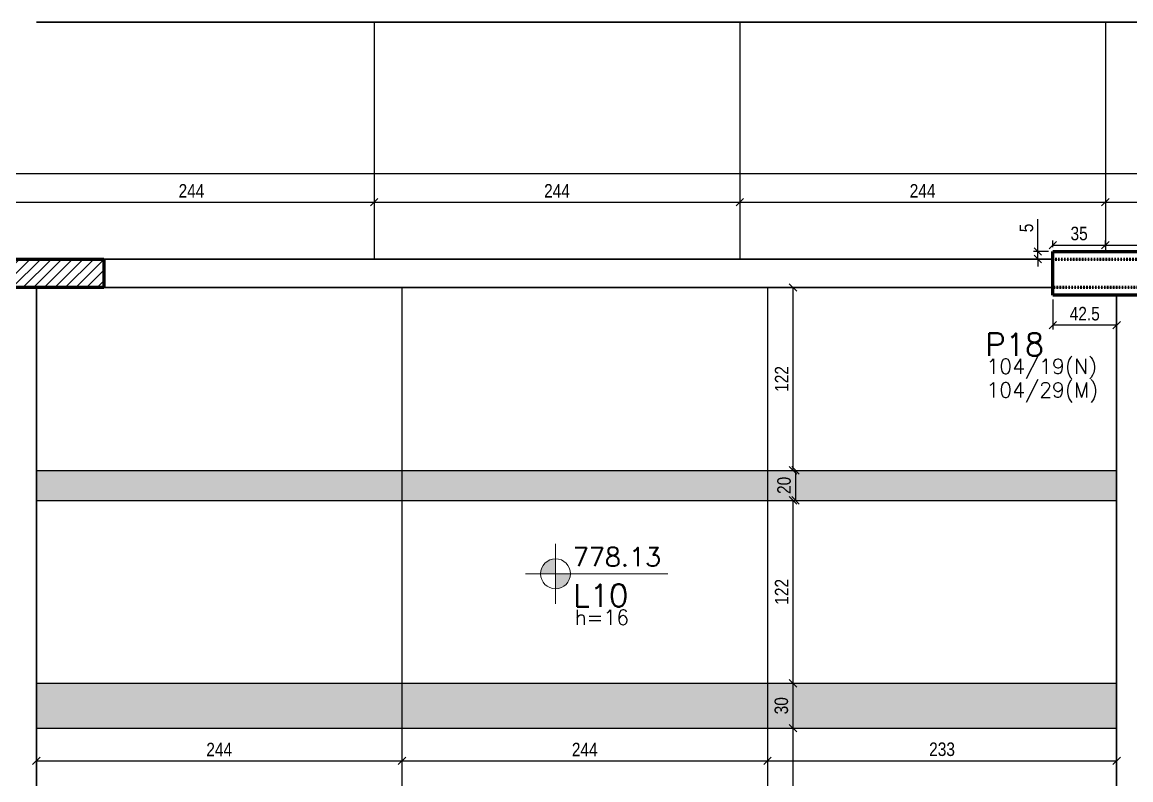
# Model space of a CAD drawing. Extents: x 8513 to 14085, y 7177 to 10799.
# Drawn here: x 11387 to 12127, y 8503 to 9009 of the extents above; entities that cross this region are included whole.
import ezdxf

# ---------------------------------------------------------------- set-up
doc = ezdxf.new("R2010")
doc.units = 0
doc.linetypes.add('FA_Tracejado_Pilar', pattern=[0.2, 0.1, -0.1])
doc.layers.add('COTA', color=241, linetype='Continuous')
doc.layers.add('Painéis', color=200, linetype='Continuous')
for name, color, linetype, lineweight in [('EST-LAJE-TEXT', 7, 'Continuous', 9), ('EST-PILAR', 7, 'Continuous', 9), ('EST-PILAR-CUT', 7, 'Continuous', 60), ('EST-PILAR-TEXT', 7, 'Continuous', 9), ('EST-VIGA', 7, 'Continuous', 30), ('Hachura', 253, 'Continuous', 9)]:
    doc.layers.add(name, color=color, linetype=linetype, lineweight=lineweight)
doc.styles.add('COTA TECNICA-50', font='techl___.ttf', dxfattribs={"height": 9})
doc.styles.add('RomanS_IV50', font='romans_IV50.ttf', dxfattribs={"height": 11.25})
doc.styles.add('RomanS_IV50_B', font='', dxfattribs={"height": 18.75})
doc.styles.add('RomanS_IV50_B_1', font='', dxfattribs={"height": 22.5})
doc.styles.get('RomanS_IV50_B').set_extended_font_data('RomanS_IV50', bold=True)
doc.styles.get('RomanS_IV50_B_1').set_extended_font_data('RomanS_IV50', bold=True)
doc.dimstyles.new('PAINEL', dxfattribs={"dimtxt": 9, "dimasz": 5, "dimexe": 3, "dimexo": 3, "dimgap": 3, "dimtad": 1, "dimdec": 1, "dimzin": 12, "dimdsep": 46, "dimtxsty": 'COTA TECNICA-50', "dimblk": 'OBLIQUE', "dimcen": 0, "dimclrd": 4, "dimclre": 4, "dimclrt": 1, "dimadec": 1, "dimazin": 3, "dimtfac": 1, "dimtdec": 1, "dimtmove": 0, "dimatfit": 3, "dimldrblk": 'OBLIQUE', "dimfxl": 1, "dimtolj": 1, "dimtzin": 12, "dimarcsym": 0})

# ---------------------------------------------------------------- blocks, each defined once
blk = doc.blocks.new('FA_Floor_TAG_SURVEY_R01 - NIV_TIT_H_TXT1__TXT2-2303193-2º PAVIMENTO')
at = {"layer": 'EST-LAJE-TEXT'}
h = blk.add_hatch(color=256, dxfattribs=at)
edge = h.paths.add_edge_path(flags=0)
edge.add_line((-0.28, 0.405), (-0.48, 0.405))
edge.add_arc((-0.28, 0.405), 0.2, 90, 180, ccw=False)
edge.add_line((-0.28, 0.605), (-0.28, 0.405))
h = blk.add_hatch(color=256, dxfattribs=at)
edge = h.paths.add_edge_path(flags=0)
edge.add_line((-0.28, 0.405), (-0.08, 0.405))
edge.add_arc((-0.28, 0.405), 0.2, -90, 0, ccw=False)
edge.add_line((-0.28, 0.205), (-0.28, 0.405))
for p, q in [((-0.28, 0.005), (-0.28, 0.805)), ((-0.28, 0.405), (-0.68, 0.405)), ((-0.28, 0.405), (1.22, 0.405))]:
    blk.add_line(p, q, dxfattribs=at)
blk.add_circle((-0.28, 0.405), 0.2, dxfattribs=at)
blk = doc.blocks.new('_Oblique')
at = {"color": 0, "linetype": 'ByBlock', "lineweight": -2}
blk.add_line((-0.5, -0.5), (0.5, 0.5), dxfattribs=at)
blk = doc.blocks.new('*D43')
at = {"layer": 'COTA', "color": 4, "lineweight": -2, "transparency": 16777216}
for p, q in [((11377.67, 8904.6), (11377.67, 8885.51)), ((11621.67, 8904.6), (11621.67, 8885.51)), ((11377.67, 8888.51), (11621.67, 8888.51))]:
    blk.add_line(p, q, dxfattribs=at)
at = {"layer": 'Defpoints', "color": 0, "transparency": 16777216}
for p in [(11377.67, 8907.6), (11621.67, 8907.6), (11621.67, 8888.51)]:
    blk.add_point(p, dxfattribs=at)
at = {"layer": 'COTA', "color": 4, "lineweight": -2, "transparency": 16777216, "xscale": 5, "yscale": 5, "zscale": 5, "rotation": 180}
blk.add_blockref('_Oblique', (11377.67, 8888.51), dxfattribs=at)
at = {"layer": 'COTA', "color": 4, "lineweight": -2, "transparency": 16777216, "xscale": 5, "yscale": 5, "zscale": 5}
blk.add_blockref('_Oblique', (11621.67, 8888.51), dxfattribs=at)
at = {"layer": 'COTA', "color": 1, "transparency": 16777216, "insert": (11499.67, 8896.08), "char_height": 9, "attachment_point": 5, "style": 'COTA TECNICA-50'}
blk.add_mtext('\\A1;244', dxfattribs=at)
blk = doc.blocks.new('*D44')
at = {"layer": 'COTA', "color": 4, "lineweight": -2, "transparency": 16777216}
for p, q in [((11621.67, 8904.6), (11621.67, 8885.51)), ((11865.67, 8904.6), (11865.67, 8885.51)), ((11621.67, 8888.51), (11865.67, 8888.51))]:
    blk.add_line(p, q, dxfattribs=at)
at = {"layer": 'Defpoints', "color": 0, "transparency": 16777216}
for p in [(11621.67, 8907.6), (11865.67, 8907.6), (11865.67, 8888.51)]:
    blk.add_point(p, dxfattribs=at)
at = {"layer": 'COTA', "color": 4, "lineweight": -2, "transparency": 16777216, "xscale": 5, "yscale": 5, "zscale": 5, "rotation": 180}
blk.add_blockref('_Oblique', (11621.67, 8888.51), dxfattribs=at)
at = {"layer": 'COTA', "color": 4, "lineweight": -2, "transparency": 16777216, "xscale": 5, "yscale": 5, "zscale": 5}
blk.add_blockref('_Oblique', (11865.67, 8888.51), dxfattribs=at)
at = {"layer": 'COTA', "color": 1, "transparency": 16777216, "insert": (11743.67, 8896.08), "char_height": 9, "attachment_point": 5, "style": 'COTA TECNICA-50'}
blk.add_mtext('\\A1;244', dxfattribs=at)
blk = doc.blocks.new('*D45')
at = {"layer": 'COTA', "color": 4, "lineweight": -2, "transparency": 16777216}
for p, q in [((11865.67, 8904.6), (11865.67, 8885.51)), ((12109.67, 8904.6), (12109.67, 8885.51)), ((11865.67, 8888.51), (12109.67, 8888.51))]:
    blk.add_line(p, q, dxfattribs=at)
at = {"layer": 'Defpoints', "color": 0, "transparency": 16777216}
for p in [(11865.67, 8907.6), (12109.67, 8907.6), (12109.67, 8888.51)]:
    blk.add_point(p, dxfattribs=at)
at = {"layer": 'COTA', "color": 4, "lineweight": -2, "transparency": 16777216, "xscale": 5, "yscale": 5, "zscale": 5, "rotation": 180}
blk.add_blockref('_Oblique', (11865.67, 8888.51), dxfattribs=at)
at = {"layer": 'COTA', "color": 4, "lineweight": -2, "transparency": 16777216, "xscale": 5, "yscale": 5, "zscale": 5}
blk.add_blockref('_Oblique', (12109.67, 8888.51), dxfattribs=at)
at = {"layer": 'COTA', "color": 1, "transparency": 16777216, "insert": (11987.67, 8896.08), "char_height": 9, "attachment_point": 5, "style": 'COTA TECNICA-50'}
blk.add_mtext('\\A1;244', dxfattribs=at)
blk = doc.blocks.new('*D46')
at = {"layer": 'COTA', "color": 4, "lineweight": -2, "transparency": 16777216}
for p, q in [((12109.67, 8904.6), (12109.67, 8885.51)), ((12317.17, 8904.6), (12317.17, 8885.51)), ((12109.67, 8888.51), (12317.17, 8888.51))]:
    blk.add_line(p, q, dxfattribs=at)
at = {"layer": 'Defpoints', "color": 0, "transparency": 16777216}
for p in [(12109.67, 8907.6), (12317.17, 8907.6), (12317.17, 8888.51)]:
    blk.add_point(p, dxfattribs=at)
at = {"layer": 'COTA', "color": 4, "lineweight": -2, "transparency": 16777216, "xscale": 5, "yscale": 5, "zscale": 5, "rotation": 180}
blk.add_blockref('_Oblique', (12109.67, 8888.51), dxfattribs=at)
at = {"layer": 'COTA', "color": 4, "lineweight": -2, "transparency": 16777216, "xscale": 5, "yscale": 5, "zscale": 5}
blk.add_blockref('_Oblique', (12317.17, 8888.51), dxfattribs=at)
at = {"layer": 'COTA', "color": 1, "transparency": 16777216, "insert": (12213.42, 8896.11), "char_height": 9, "attachment_point": 5, "style": 'COTA TECNICA-50'}
blk.add_mtext('\\A1;207.5', dxfattribs=at)
blk = doc.blocks.new('*D47')
at = {"layer": 'COTA', "color": 4, "lineweight": -2, "transparency": 16777216}
for p, q in [((12074.67, 8858.6), (12074.67, 8862.88)), ((12074.67, 8859.88), (12109.67, 8859.88)), ((12109.67, 8858.6), (12109.67, 8862.88))]:
    blk.add_line(p, q, dxfattribs=at)
at = {"layer": 'Defpoints', "color": 0, "transparency": 16777216}
for p in [(12109.67, 8859.88), (12074.67, 8855.6), (12109.67, 8855.6)]:
    blk.add_point(p, dxfattribs=at)
at = {"layer": 'COTA', "color": 4, "lineweight": -2, "transparency": 16777216, "xscale": 5, "yscale": 5, "zscale": 5, "rotation": 180}
blk.add_blockref('_Oblique', (12074.67, 8859.88), dxfattribs=at)
at = {"layer": 'COTA', "color": 4, "lineweight": -2, "transparency": 16777216, "xscale": 5, "yscale": 5, "zscale": 5}
blk.add_blockref('_Oblique', (12109.67, 8859.88), dxfattribs=at)
at = {"layer": 'COTA', "color": 1, "transparency": 16777216, "insert": (12092.17, 8867.58), "char_height": 9, "attachment_point": 5, "style": 'COTA TECNICA-50'}
blk.add_mtext('\\A1;35', dxfattribs=at)
blk = doc.blocks.new('*D48')
at = {"layer": 'COTA', "color": 4, "lineweight": -2, "transparency": 16777216}
for p, q in [((12109.67, 8858.6), (12109.67, 8862.88)), ((12109.67, 8859.88), (12178.67, 8859.88)), ((12178.67, 8858.6), (12178.67, 8862.88))]:
    blk.add_line(p, q, dxfattribs=at)
at = {"layer": 'Defpoints', "color": 0, "transparency": 16777216}
for p in [(12178.67, 8859.88), (12109.67, 8855.6), (12178.67, 8855.6)]:
    blk.add_point(p, dxfattribs=at)
at = {"layer": 'COTA', "color": 4, "lineweight": -2, "transparency": 16777216, "xscale": 5, "yscale": 5, "zscale": 5, "rotation": 180}
blk.add_blockref('_Oblique', (12109.67, 8859.88), dxfattribs=at)
at = {"layer": 'COTA', "color": 4, "lineweight": -2, "transparency": 16777216, "xscale": 5, "yscale": 5, "zscale": 5}
blk.add_blockref('_Oblique', (12178.67, 8859.88), dxfattribs=at)
at = {"layer": 'COTA', "color": 1, "transparency": 16777216, "insert": (12144.17, 8867.5), "char_height": 9, "attachment_point": 5, "style": 'COTA TECNICA-50'}
blk.add_mtext('\\A1;69', dxfattribs=at)
blk = doc.blocks.new('*D49')
at = {"layer": 'COTA', "color": 4, "lineweight": -2, "transparency": 16777216}
for p, q in [((12064.64, 8855.6), (12064.64, 8877.09)), ((12071.67, 8855.6), (12061.64, 8855.6)), ((12071.67, 8850.6), (12061.64, 8850.6)), ((12064.64, 8850.6), (12064.64, 8855.6)), ((12064.64, 8850.6), (12064.64, 8845.6))]:
    blk.add_line(p, q, dxfattribs=at)
at = {"layer": 'Defpoints', "color": 0, "transparency": 16777216}
for p in [(12064.64, 8855.6), (12074.67, 8855.6), (12074.67, 8850.6)]:
    blk.add_point(p, dxfattribs=at)
at = {"layer": 'COTA', "color": 4, "lineweight": -2, "transparency": 16777216, "xscale": 5, "yscale": 5, "zscale": 5}
for p, rotation in [((12064.64, 8855.6), 270), ((12064.64, 8850.6), 90)]:
    blk.add_blockref('_Oblique', p, dxfattribs=dict(at, rotation=rotation))
at = {"layer": 'COTA', "color": 1, "transparency": 16777216, "insert": (12057.04, 8871.35), "char_height": 9, "attachment_point": 5, "rotation": 90, "style": 'COTA TECNICA-50'}
blk.add_mtext('\\A1;5', dxfattribs=at)
blk = doc.blocks.new('*D147')
at = {"layer": 'COTA', "color": 4, "lineweight": -2, "transparency": 16777216}
for p, q in [((11887.17, 8831.6), (11904.14, 8831.6)), ((11901.14, 8831.6), (11901.14, 8709.6)), ((11887.17, 8709.6), (11904.14, 8709.6))]:
    blk.add_line(p, q, dxfattribs=at)
at = {"layer": 'Defpoints', "color": 0, "transparency": 16777216}
for p in [(11884.17, 8831.6), (11884.17, 8709.6), (11901.14, 8709.6)]:
    blk.add_point(p, dxfattribs=at)
at = {"layer": 'COTA', "color": 4, "lineweight": -2, "transparency": 16777216, "xscale": 5, "yscale": 5, "zscale": 5}
for p, rotation in [((11901.14, 8831.6), 90), ((11901.14, 8709.6), 270)]:
    blk.add_blockref('_Oblique', p, dxfattribs=dict(at, rotation=rotation))
at = {"layer": 'COTA', "color": 1, "transparency": 16777216, "insert": (11893.59, 8770.6), "char_height": 9, "attachment_point": 5, "rotation": 90, "style": 'COTA TECNICA-50'}
blk.add_mtext('\\A1;122', dxfattribs=at)
blk = doc.blocks.new('*D148')
at = {"layer": 'COTA', "color": 4, "lineweight": -2, "transparency": 16777216}
for p, q in [((11888.86, 8709.6), (11905.83, 8709.6)), ((11902.83, 8709.6), (11902.83, 8689.6)), ((11887.17, 8689.6), (11905.83, 8689.6))]:
    blk.add_line(p, q, dxfattribs=at)
at = {"layer": 'Defpoints', "color": 0, "transparency": 16777216}
for p in [(11885.86, 8709.6), (11884.17, 8689.6), (11902.83, 8689.6)]:
    blk.add_point(p, dxfattribs=at)
at = {"layer": 'COTA', "color": 4, "lineweight": -2, "transparency": 16777216, "xscale": 5, "yscale": 5, "zscale": 5}
for p, rotation in [((11902.83, 8709.6), 90), ((11902.83, 8689.6), 270)]:
    blk.add_blockref('_Oblique', p, dxfattribs=dict(at, rotation=rotation))
at = {"layer": 'COTA', "color": 1, "transparency": 16777216, "insert": (11895.23, 8699.6), "char_height": 9, "attachment_point": 5, "rotation": 90, "style": 'COTA TECNICA-50'}
blk.add_mtext('\\A1;20', dxfattribs=at)
blk = doc.blocks.new('*D149')
at = {"layer": 'COTA', "color": 4, "lineweight": -2, "transparency": 16777216}
for p, q in [((11887.17, 8689.6), (11904.14, 8689.6)), ((11901.14, 8689.6), (11901.14, 8567.6)), ((11887.17, 8567.6), (11904.14, 8567.6))]:
    blk.add_line(p, q, dxfattribs=at)
at = {"layer": 'Defpoints', "color": 0, "transparency": 16777216}
for p in [(11884.17, 8689.6), (11884.17, 8567.6), (11901.14, 8567.6)]:
    blk.add_point(p, dxfattribs=at)
at = {"layer": 'COTA', "color": 4, "lineweight": -2, "transparency": 16777216, "xscale": 5, "yscale": 5, "zscale": 5}
for p, rotation in [((11901.14, 8689.6), 90), ((11901.14, 8567.6), 270)]:
    blk.add_blockref('_Oblique', p, dxfattribs=dict(at, rotation=rotation))
at = {"layer": 'COTA', "color": 1, "transparency": 16777216, "insert": (11893.59, 8628.6), "char_height": 9, "attachment_point": 5, "rotation": 90, "style": 'COTA TECNICA-50'}
blk.add_mtext('\\A1;122', dxfattribs=at)
blk = doc.blocks.new('*D150')
at = {"layer": 'COTA', "color": 4, "lineweight": -2, "transparency": 16777216}
for p, q in [((11887.17, 8567.6), (11904.14, 8567.6)), ((11901.14, 8567.6), (11901.14, 8537.6)), ((11887.17, 8537.6), (11904.14, 8537.6))]:
    blk.add_line(p, q, dxfattribs=at)
at = {"layer": 'Defpoints', "color": 0, "transparency": 16777216}
for p in [(11884.17, 8567.6), (11884.17, 8537.6), (11901.14, 8537.6)]:
    blk.add_point(p, dxfattribs=at)
at = {"layer": 'COTA', "color": 4, "lineweight": -2, "transparency": 16777216, "xscale": 5, "yscale": 5, "zscale": 5}
for p, rotation in [((11901.14, 8567.6), 90), ((11901.14, 8537.6), 270)]:
    blk.add_blockref('_Oblique', p, dxfattribs=dict(at, rotation=rotation))
at = {"layer": 'COTA', "color": 1, "transparency": 16777216, "insert": (11893.44, 8552.6), "char_height": 9, "attachment_point": 5, "rotation": 90, "style": 'COTA TECNICA-50'}
blk.add_mtext('\\A1;30', dxfattribs=at)
blk = doc.blocks.new('*D151')
at = {"layer": 'COTA', "color": 4, "lineweight": -2, "transparency": 16777216}
for p, q in [((11887.17, 8537.6), (11904.14, 8537.6)), ((11901.14, 8537.6), (11901.14, 8415.6)), ((11889.14, 8415.6), (11904.14, 8415.6))]:
    blk.add_line(p, q, dxfattribs=at)
at = {"layer": 'Defpoints', "color": 0, "transparency": 16777216}
for p in [(11884.17, 8537.6), (11886.14, 8415.6), (11901.14, 8415.6)]:
    blk.add_point(p, dxfattribs=at)
at = {"layer": 'COTA', "color": 4, "lineweight": -2, "transparency": 16777216, "xscale": 5, "yscale": 5, "zscale": 5}
for p, rotation in [((11901.14, 8537.6), 90), ((11901.14, 8415.6), 270)]:
    blk.add_blockref('_Oblique', p, dxfattribs=dict(at, rotation=rotation))
at = {"layer": 'COTA', "color": 1, "transparency": 16777216, "insert": (11893.59, 8476.6), "char_height": 9, "attachment_point": 5, "rotation": 90, "style": 'COTA TECNICA-50'}
blk.add_mtext('\\A1;122', dxfattribs=at)
blk = doc.blocks.new('*D155')
at = {"layer": 'COTA', "color": 4, "lineweight": -2, "transparency": 16777216}
for p, q in [((11887.17, 8831.6), (11904.14, 8831.6)), ((11901.14, 8831.6), (11901.14, 8709.6)), ((11887.17, 8709.6), (11904.14, 8709.6))]:
    blk.add_line(p, q, dxfattribs=at)
at = {"layer": 'Defpoints', "color": 0, "transparency": 16777216}
for p in [(11884.17, 8831.6), (11884.17, 8709.6), (11901.14, 8709.6)]:
    blk.add_point(p, dxfattribs=at)
at = {"layer": 'COTA', "color": 4, "lineweight": -2, "transparency": 16777216, "xscale": 5, "yscale": 5, "zscale": 5}
for p, rotation in [((11901.14, 8831.6), 90), ((11901.14, 8709.6), 270)]:
    blk.add_blockref('_Oblique', p, dxfattribs=dict(at, rotation=rotation))
at = {"layer": 'COTA', "color": 1, "transparency": 16777216, "insert": (11893.59, 8770.6), "char_height": 9, "attachment_point": 5, "rotation": 90, "style": 'COTA TECNICA-50'}
blk.add_mtext('\\A1;122', dxfattribs=at)
blk = doc.blocks.new('*D156')
at = {"layer": 'COTA', "color": 4, "lineweight": -2, "transparency": 16777216}
for p, q in [((11888.86, 8709.6), (11905.83, 8709.6)), ((11902.83, 8709.6), (11902.83, 8689.6)), ((11887.17, 8689.6), (11905.83, 8689.6))]:
    blk.add_line(p, q, dxfattribs=at)
at = {"layer": 'Defpoints', "color": 0, "transparency": 16777216}
for p in [(11885.86, 8709.6), (11884.17, 8689.6), (11902.83, 8689.6)]:
    blk.add_point(p, dxfattribs=at)
at = {"layer": 'COTA', "color": 4, "lineweight": -2, "transparency": 16777216, "xscale": 5, "yscale": 5, "zscale": 5}
for p, rotation in [((11902.83, 8709.6), 90), ((11902.83, 8689.6), 270)]:
    blk.add_blockref('_Oblique', p, dxfattribs=dict(at, rotation=rotation))
at = {"layer": 'COTA', "color": 1, "transparency": 16777216, "insert": (11895.23, 8699.6), "char_height": 9, "attachment_point": 5, "rotation": 90, "style": 'COTA TECNICA-50'}
blk.add_mtext('\\A1;20', dxfattribs=at)
blk = doc.blocks.new('*D157')
at = {"layer": 'COTA', "color": 4, "lineweight": -2, "transparency": 16777216}
for p, q in [((11887.17, 8689.6), (11904.14, 8689.6)), ((11901.14, 8689.6), (11901.14, 8567.6)), ((11887.17, 8567.6), (11904.14, 8567.6))]:
    blk.add_line(p, q, dxfattribs=at)
at = {"layer": 'Defpoints', "color": 0, "transparency": 16777216}
for p in [(11884.17, 8689.6), (11884.17, 8567.6), (11901.14, 8567.6)]:
    blk.add_point(p, dxfattribs=at)
at = {"layer": 'COTA', "color": 4, "lineweight": -2, "transparency": 16777216, "xscale": 5, "yscale": 5, "zscale": 5}
for p, rotation in [((11901.14, 8689.6), 90), ((11901.14, 8567.6), 270)]:
    blk.add_blockref('_Oblique', p, dxfattribs=dict(at, rotation=rotation))
at = {"layer": 'COTA', "color": 1, "transparency": 16777216, "insert": (11893.59, 8628.6), "char_height": 9, "attachment_point": 5, "rotation": 90, "style": 'COTA TECNICA-50'}
blk.add_mtext('\\A1;122', dxfattribs=at)
blk = doc.blocks.new('*D158')
at = {"layer": 'COTA', "color": 4, "lineweight": -2, "transparency": 16777216}
for p, q in [((11887.17, 8567.6), (11904.14, 8567.6)), ((11901.14, 8567.6), (11901.14, 8537.6)), ((11887.17, 8537.6), (11904.14, 8537.6))]:
    blk.add_line(p, q, dxfattribs=at)
at = {"layer": 'Defpoints', "color": 0, "transparency": 16777216}
for p in [(11884.17, 8567.6), (11884.17, 8537.6), (11901.14, 8537.6)]:
    blk.add_point(p, dxfattribs=at)
at = {"layer": 'COTA', "color": 4, "lineweight": -2, "transparency": 16777216, "xscale": 5, "yscale": 5, "zscale": 5}
for p, rotation in [((11901.14, 8567.6), 90), ((11901.14, 8537.6), 270)]:
    blk.add_blockref('_Oblique', p, dxfattribs=dict(at, rotation=rotation))
at = {"layer": 'COTA', "color": 1, "transparency": 16777216, "insert": (11893.44, 8552.6), "char_height": 9, "attachment_point": 5, "rotation": 90, "style": 'COTA TECNICA-50'}
blk.add_mtext('\\A1;30', dxfattribs=at)
blk = doc.blocks.new('*D146')
at = {"layer": 'COTA', "color": 4, "lineweight": -2, "transparency": 16777216}
for p, q in [((11396.17, 8534.6), (11396.17, 8512.83)), ((11640.17, 8534.6), (11640.17, 8512.83)), ((11396.17, 8515.83), (11640.17, 8515.83))]:
    blk.add_line(p, q, dxfattribs=at)
at = {"layer": 'Defpoints', "color": 0, "transparency": 16777216}
for p in [(11396.17, 8537.6), (11640.17, 8537.6), (11640.17, 8515.83)]:
    blk.add_point(p, dxfattribs=at)
at = {"layer": 'COTA', "color": 4, "lineweight": -2, "transparency": 16777216, "xscale": 5, "yscale": 5, "zscale": 5, "rotation": 180}
blk.add_blockref('_Oblique', (11396.17, 8515.83), dxfattribs=at)
at = {"layer": 'COTA', "color": 4, "lineweight": -2, "transparency": 16777216, "xscale": 5, "yscale": 5, "zscale": 5}
blk.add_blockref('_Oblique', (11640.17, 8515.83), dxfattribs=at)
at = {"layer": 'COTA', "color": 1, "transparency": 16777216, "insert": (11518.17, 8523.39), "char_height": 9, "attachment_point": 5, "style": 'COTA TECNICA-50'}
blk.add_mtext('\\A1;244', dxfattribs=at)
blk = doc.blocks.new('*D161')
at = {"layer": 'COTA', "color": 4, "lineweight": -2, "transparency": 16777216}
for p, q in [((11640.17, 8534.6), (11640.17, 8512.83)), ((11884.17, 8534.6), (11884.17, 8512.83)), ((11640.17, 8515.83), (11884.17, 8515.83))]:
    blk.add_line(p, q, dxfattribs=at)
at = {"layer": 'Defpoints', "color": 0, "transparency": 16777216}
for p in [(11640.17, 8537.6), (11884.17, 8537.6), (11884.17, 8515.83)]:
    blk.add_point(p, dxfattribs=at)
at = {"layer": 'COTA', "color": 4, "lineweight": -2, "transparency": 16777216, "xscale": 5, "yscale": 5, "zscale": 5, "rotation": 180}
blk.add_blockref('_Oblique', (11640.17, 8515.83), dxfattribs=at)
at = {"layer": 'COTA', "color": 4, "lineweight": -2, "transparency": 16777216, "xscale": 5, "yscale": 5, "zscale": 5}
blk.add_blockref('_Oblique', (11884.17, 8515.83), dxfattribs=at)
at = {"layer": 'COTA', "color": 1, "transparency": 16777216, "insert": (11762.17, 8523.39), "char_height": 9, "attachment_point": 5, "style": 'COTA TECNICA-50'}
blk.add_mtext('\\A1;244', dxfattribs=at)
blk = doc.blocks.new('*D162')
at = {"layer": 'COTA', "color": 4, "lineweight": -2, "transparency": 16777216}
for p, q in [((11884.17, 8534.6), (11884.17, 8512.83)), ((12117.17, 8534.6), (12117.17, 8512.83)), ((11884.17, 8515.83), (12117.17, 8515.83))]:
    blk.add_line(p, q, dxfattribs=at)
at = {"layer": 'Defpoints', "color": 0, "transparency": 16777216}
for p in [(11884.17, 8537.6), (12117.17, 8537.6), (12117.17, 8515.83)]:
    blk.add_point(p, dxfattribs=at)
at = {"layer": 'COTA', "color": 4, "lineweight": -2, "transparency": 16777216, "xscale": 5, "yscale": 5, "zscale": 5, "rotation": 180}
blk.add_blockref('_Oblique', (11884.17, 8515.83), dxfattribs=at)
at = {"layer": 'COTA', "color": 4, "lineweight": -2, "transparency": 16777216, "xscale": 5, "yscale": 5, "zscale": 5}
blk.add_blockref('_Oblique', (12117.17, 8515.83), dxfattribs=at)
at = {"layer": 'COTA', "color": 1, "transparency": 16777216, "insert": (12000.67, 8523.52), "char_height": 9, "attachment_point": 5, "style": 'COTA TECNICA-50'}
blk.add_mtext('\\A1;233', dxfattribs=at)
blk = doc.blocks.new('*D173')
at = {"layer": 'COTA', "color": 4, "lineweight": -2, "transparency": 16777216}
for p, q in [((12074.67, 8823.6), (12074.67, 8803.49)), ((12117.17, 8823.6), (12117.17, 8803.49)), ((12117.17, 8806.49), (12074.67, 8806.49))]:
    blk.add_line(p, q, dxfattribs=at)
at = {"layer": 'Defpoints', "color": 0, "transparency": 16777216}
for p in [(12074.67, 8826.6), (12117.17, 8826.6), (12074.67, 8806.49)]:
    blk.add_point(p, dxfattribs=at)
at = {"layer": 'COTA', "color": 4, "lineweight": -2, "transparency": 16777216, "xscale": 5, "yscale": 5, "zscale": 5, "rotation": 180}
blk.add_blockref('_Oblique', (12074.67, 8806.49), dxfattribs=at)
at = {"layer": 'COTA', "color": 4, "lineweight": -2, "transparency": 16777216, "xscale": 5, "yscale": 5, "zscale": 5}
blk.add_blockref('_Oblique', (12117.17, 8806.49), dxfattribs=at)
at = {"layer": 'COTA', "color": 1, "transparency": 16777216, "insert": (12095.92, 8814.09), "char_height": 9, "attachment_point": 5, "style": 'COTA TECNICA-50'}
blk.add_mtext('\\A1;42.5', dxfattribs=at)

msp = doc.modelspace()

# ---------------------------------------------------------------- hatches: boundary and pattern name
at = {"layer": 'EST-PILAR'}
h = msp.add_hatch(dxfattribs=at)
h.set_pattern_fill('FP_1', color=5, style=0, pattern_type=2)
h.set_pattern_definition([(45, (9894.671, 8930.102), (-3.535534, 3.535534), [])])
h.paths.add_polyline_path([(11332.171, 8831.602), (11441.171, 8831.602), (11441.171, 8850.602), (11332.171, 8850.602)], flags=0)
at = {"layer": 'Hachura'}
h = msp.add_hatch(color=256, dxfattribs=at)
h.dxf.hatch_style = 1
h.paths.add_polyline_path([(11640.171, 8355.102), (11640.171, 8325.102), (11396.171, 8325.102), (11396.171, 8355.102)])
h.paths.add_polyline_path([(11884.171, 8355.102), (11884.171, 8325.102), (11640.171, 8325.102), (11640.171, 8355.102)])
h.paths.add_polyline_path([(11884.171, 8325.102), (11884.171, 8355.102), (12117.171, 8355.102), (12117.171, 8325.102)])
h.paths.add_polyline_path([(11884.171, 8537.602), (11884.171, 8567.602), (12117.171, 8567.602), (12117.171, 8537.602)])
h.paths.add_polyline_path([(11640.171, 8537.602), (11640.171, 8567.602), (11884.171, 8567.602), (11884.171, 8537.602)])
h.paths.add_polyline_path([(11640.171, 8567.602), (11640.171, 8537.602), (11396.171, 8537.602), (11396.171, 8567.602)])
h.paths.add_polyline_path([(11640.171, 8709.602), (11640.171, 8689.602), (11396.171, 8689.602), (11396.171, 8709.602)])
h.paths.add_polyline_path([(11884.171, 8709.602), (11884.171, 8689.602), (11640.171, 8689.602), (11640.171, 8709.602)])
h.paths.add_polyline_path([(12117.171, 8709.602), (12117.171, 8689.602), (11884.171, 8689.602), (11884.171, 8709.602)])

# ---------------------------------------------------------------- linework, layer by layer
at = {"layer": 'EST-PILAR', "linetype": 'FA_Tracejado_Pilar', "lineweight": 60}
for p, q in [((12074.671, 8850.602), (12178.666, 8850.602)), ((12178.666, 8831.602), (12074.671, 8831.602))]:
    msp.add_line(p, q, dxfattribs=at)
at = {"layer": 'EST-PILAR-CUT', "color": 5}
for p, q in [((11332.171, 8850.602), (11441.171, 8850.602)), ((11441.171, 8850.602), (11441.171, 8831.602)), ((12074.671, 8826.602), (12074.671, 8855.602)), ((12074.671, 8855.602), (12178.671, 8855.602)), ((11441.171, 8831.602), (11332.171, 8831.602)), ((12178.671, 8826.602), (12074.671, 8826.602))]:
    msp.add_line(p, q, dxfattribs=at)
at = {"layer": 'EST-VIGA', "color": 3}
for p, q in [((11396.171, 9008.602), (12317.171, 9008.602)), ((11441.171, 8850.602), (12074.671, 8850.602)), ((11396.171, 8203.102), (11396.171, 8831.602)), ((11441.171, 8831.602), (12074.671, 8831.602)), ((12117.171, 8203.102), (12117.171, 8826.602))]:
    msp.add_line(p, q, dxfattribs=at)
at = {"layer": 'Painéis', "ltscale": 70}
for p, q in [((11621.671, 9008.602), (11621.671, 8850.602)), ((11865.671, 9008.602), (11865.671, 8850.602)), ((12109.671, 9008.602), (12109.671, 8855.602)), ((9913.671, 8907.602), (12317.171, 8907.602)), ((11640.171, 8831.602), (11640.171, 8203.102)), ((11884.171, 8831.602), (11884.171, 8203.102)), ((11396.171, 8709.602), (12117.171, 8709.602)), ((11396.171, 8689.602), (12117.171, 8689.602)), ((11396.171, 8567.602), (12117.171, 8567.602)), ((11396.171, 8537.602), (12117.171, 8537.602))]:
    msp.add_line(p, q, dxfattribs=at)

# ---------------------------------------------------------------- block references
at = {"layer": 'EST-LAJE-TEXT', "xscale": 49.99999999999998, "yscale": 49.99999999999998, "zscale": 49.99999999999998}
msp.add_blockref('FA_Floor_TAG_SURVEY_R01 - NIV_TIT_H_TXT1__TXT2-2303193-2º PAVIMENTO', (11756.671, 8620.378), dxfattribs=at)

# ---------------------------------------------------------------- texts
at = {"layer": 'EST-LAJE-TEXT', "lineweight": 50, "attachment_point": 1}
for s, insert, char_height, width, style in [('778.13', (11754.195, 8658.135), 12.5, 84.17719, 'RomanS_IV50_B_1'), ('L10', (11754.614, 8633.688), 15, 50.50631, 'RomanS_IV50_B')]:
    msp.add_mtext(s, dxfattribs=dict(at, insert=insert, char_height=char_height, width=width, style=style))
at = {"layer": 'EST-LAJE-TEXT', "lineweight": 30, "insert": (11755.37, 8616.555), "char_height": 10, "width": 48.90294, "attachment_point": 1, "style": 'RomanS_IV50'}
msp.add_mtext('h=16', dxfattribs=at)
at = {"layer": 'EST-PILAR-TEXT', "lineweight": 50, "insert": (12029.558, 8801.124), "char_height": 15, "width": 54.91559, "attachment_point": 1, "style": 'RomanS_IV50_B'}
msp.add_mtext('P18', dxfattribs=at)
msp.add_mtext('P18', dxfattribs=at)
at = {"layer": 'EST-PILAR-TEXT', "lineweight": 30, "char_height": 10, "attachment_point": 1, "style": 'RomanS_IV50'}
for s, insert, width in [('104/19(N)', (12030.314, 8783.992), 99.00841), ('104/29(M)', (12030.314, 8768.303), 100.21094)]:
    msp.add_mtext(s, dxfattribs=dict(at, insert=insert, width=width))

# ---------------------------------------------------------------- dimensions: what is measured, and where the dimension line sits
at = {"layer": 'COTA'}
for base, p1, p2, picture, middle in [((11621.671, 8888.51), (11377.671, 8907.602), (11621.671, 8907.602), '*D43', (11499.671, 8896.076)), ((11865.671, 8888.51), (11621.671, 8907.602), (11865.671, 8907.602), '*D44', (11743.671, 8896.076)), ((12109.671, 8888.51), (11865.671, 8907.602), (12109.671, 8907.602), '*D45', (11987.671, 8896.076)), ((12317.171, 8888.51), (12109.671, 8907.602), (12317.171, 8907.602), '*D46', (12213.421, 8896.109)), ((12178.671, 8859.883), (12109.671, 8855.602), (12178.671, 8855.602), '*D48', (12144.171, 8867.501)), ((11884.171, 8515.826), (11640.171, 8537.602), (11884.171, 8537.602), '*D161', (11762.171, 8523.392)), ((12117.171, 8515.826), (11884.171, 8537.602), (12117.171, 8537.602), '*D162', (12000.671, 8523.524))]:
    dim = msp.add_linear_dim(base=base, p1=p1, p2=p2, dimstyle='PAINEL', override={"dimtmove": 1}, dxfattribs=at)
    dim.commit()
    dim.dimension.update_dxf_attribs({"geometry": picture, "text_midpoint": middle})
for base, p1, p2, angle, picture, middle in [((12064.639, 8855.602), (12074.671, 8850.602), (12074.671, 8855.602), 90, '*D49', (12057.041, 8871.346)), ((11901.14, 8709.602), (11884.171, 8831.602), (11884.171, 8709.602), 270, '*D147', (11893.587, 8770.602)), ((11901.14, 8709.602), (11884.171, 8831.602), (11884.171, 8709.602), 270, '*D155', (11893.587, 8770.602))]:
    dim = msp.add_linear_dim(base=base, p1=p1, p2=p2, angle=angle, dimstyle='PAINEL', dxfattribs=at)
    dim.commit()
    dim.dimension.update_dxf_attribs({"geometry": picture, "text_midpoint": middle})
for base, p1, p2, picture, middle in [((12109.671, 8859.883), (12074.671, 8855.602), (12109.671, 8855.602), '*D47', (12092.171, 8867.58)), ((12074.671, 8806.487), (12117.171, 8826.602), (12074.671, 8826.602), '*D173', (12095.921, 8814.085)), ((11640.171, 8515.826), (11396.171, 8537.602), (11640.171, 8537.602), '*D146', (11518.171, 8523.392))]:
    dim = msp.add_linear_dim(base=base, p1=p1, p2=p2, dimstyle='PAINEL', dxfattribs=at)
    dim.commit()
    dim.dimension.update_dxf_attribs({"geometry": picture, "text_midpoint": middle})
for base, p1, p2, picture, middle in [((11902.826, 8689.602), (11885.857, 8709.602), (11884.171, 8689.602), '*D148', (11895.234, 8699.602)), ((11902.826, 8689.602), (11885.857, 8709.602), (11884.171, 8689.602), '*D156', (11895.234, 8699.602)), ((11901.14, 8567.602), (11884.171, 8689.602), (11884.171, 8567.602), '*D149', (11893.587, 8628.602)), ((11901.14, 8567.602), (11884.171, 8689.602), (11884.171, 8567.602), '*D157', (11893.587, 8628.602)), ((11901.14, 8537.602), (11884.171, 8567.602), (11884.171, 8537.602), '*D150', (11893.443, 8552.602)), ((11901.14, 8537.602), (11884.171, 8567.602), (11884.171, 8537.602), '*D158', (11893.443, 8552.602)), ((11901.14, 8415.602), (11884.171, 8537.602), (11886.14, 8415.602), '*D151', (11893.587, 8476.602))]:
    dim = msp.add_linear_dim(base=base, p1=p1, p2=p2, angle=270, dimstyle='PAINEL', override={"dimtmove": 1}, dxfattribs=at)
    dim.commit()
    dim.dimension.update_dxf_attribs({"geometry": picture, "text_midpoint": middle})

doc.saveas('drawing.dxf')
